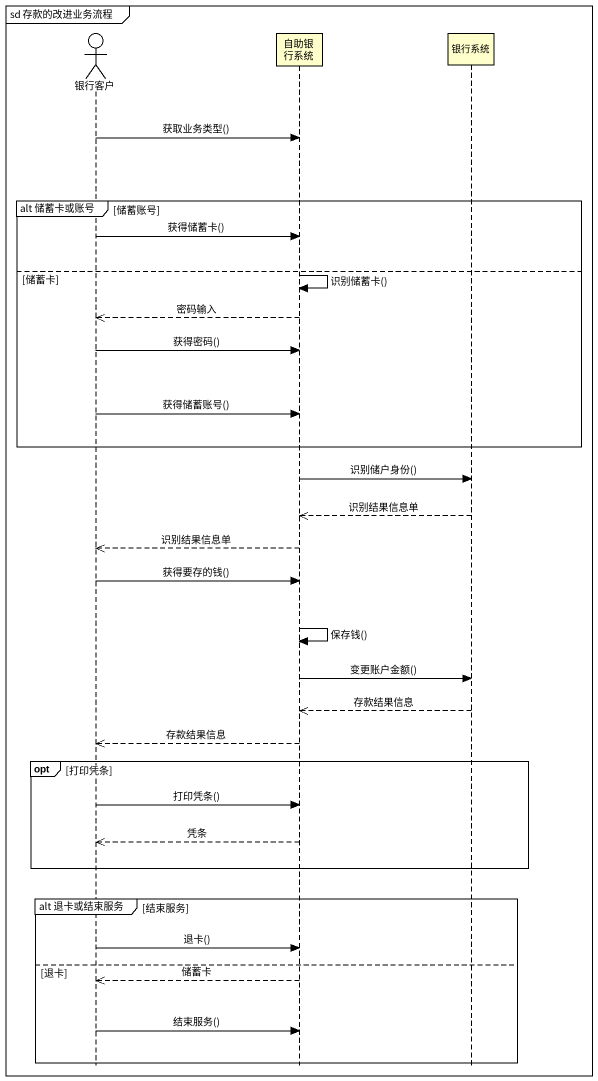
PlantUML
@startuml
mainframe sd 存款的改进业务流程
hide footbox
actor 银行客户
participant 自助银行系统
participant 银行系统

银行客户 -> 自助银行系统 : 获取业务类型()
group alt 储蓄卡或账号 [储蓄账号]
  银行客户 -> 自助银行系统 : 获得储蓄卡()
else 储蓄卡
  自助银行系统 -> 自助银行系统 : 识别储蓄卡()
  自助银行系统 -->> 银行客户 : 密码输入
  银行客户 -> 自助银行系统 : 获得密码()
  银行客户 -> 自助银行系统 : 获得储蓄账号()
end
自助银行系统 -> 银行系统 : 识别储户身份()
银行系统 -->> 自助银行系统 : 识别结果信息单
自助银行系统 -->> 银行客户 : 识别结果信息单
银行客户 -> 自助银行系统 : 获得要存的钱()
自助银行系统 -> 自助银行系统 : 保存钱()
自助银行系统 -> 银行系统 : 变更账户金额()
银行系统 -->> 自助银行系统 : 存款结果信息
自助银行系统 -->> 银行客户 : 存款结果信息
opt 打印凭条
  银行客户 -> 自助银行系统 : 打印凭条()
  自助银行系统 -->> 银行客户 : 凭条
end
group alt 退卡或结束服务 [结束服务]
  银行客户 -> 自助银行系统 : 退卡()
else 退卡
  自助银行系统 -->> 银行客户 : 储蓄卡
  银行客户 -> 自助银行系统 : 结束服务()
end
@enduml
